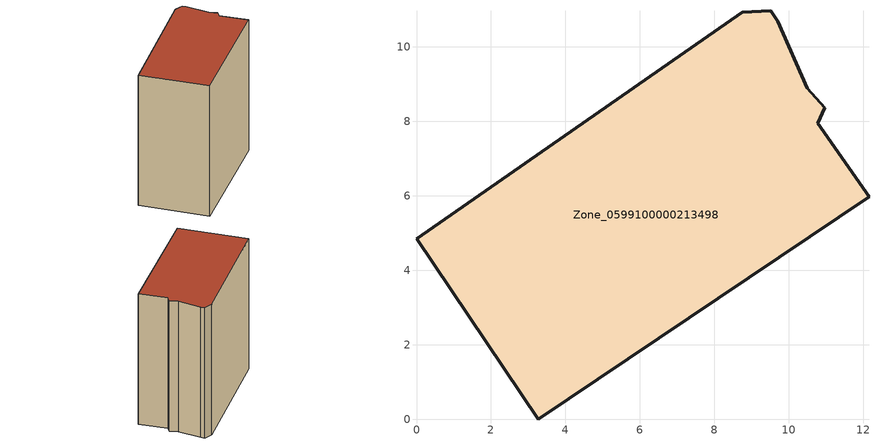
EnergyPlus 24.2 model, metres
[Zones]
Zone_0599100000213498
 floor ground (C_G): 10.49,8.89 10.97,8.36 10.78,7.95 12.15,5.97 3.27,0 0,4.85 8.75,10.93 9.51,10.97 9.7,10.69 z0
 wall outside (C_F): 3.27,0 12.15,5.97 10.78,7.95 10.97,8.36 10.49,8.89 9.7,10.69 9.51,10.97 8.75,10.93 0,4.85 3.27,0 z0:11.89
 roof outside (C_R): 10.97,8.36 10.49,8.89 9.7,10.69 9.51,10.97 8.75,10.93 0,4.85 3.27,0 12.15,5.97 10.78,7.95 z11.89
[BUILDING]
Pand.0599100000213498: North Axis=0; Terrain=City; Loads Convergence Tolerance Value=0.04; Temperature Convergence Tolerance Value=0.4; Solar Distribution=FullExterior; Maximum Number of Warmup Days=25; Minimum Number of Warmup Days=1
[Site:Location]
Rotterdam.The.Hague.AP_ZH_NLD Design_Conditions: Latitude=51.96; Longitude=4.45; Time Zone=1; Elevation=-4.5
[SITE:GROUNDTEMPERATURE:BUILDINGSURFACE]
18, 18, 18, 18, 18, 18, 18, 18, 18, 18, 18, 18
[MATERIAL] Thermal Absorptance=0.9; Solar Absorptance=0.7; Visible Absorptance=0.7
Name | Roughness | Thickness | Conductivity | Density | Specific Heat
G.TI.1946 | MediumSmooth | 0.15 | 1 | 540 | 1210
F.TI.1946 | Rough | 0.3 | 0.857143 | 1920 | 840
R.TI.1946 | MediumRough | 0.2 | 0.1 | 1500 | 1000
[CONSTRUCTION]
C_G: G.TI.1946
C_F: F.TI.1946
C_R: R.TI.1946
[ZONE]
Zone_0599100000213498: Type=1; Multiplier=1; Ceiling Height=Autocalculate; Volume=Autocalculate; Floor Area=autocalculate; Part of Total Floor Area=Yes
[ZONEINFILTRATION:DESIGNFLOWRATE]
Infil_Zone_0599100000213498: Zone or ZoneList or Space or SpaceList=Zone_0599100000213498; Schedule=AlwaysOn; Design Flow Rate Calculation Method=Flow/Area; Flow Rate per Floor Area=0.003; Constant Term Coefficient=1; Temperature Term Coefficient=0; Velocity Term Coefficient=0; Velocity Squared Term Coefficient=0
[HVACTEMPLATE:ZONE:IDEALLOADSAIRSYSTEM]
Zone_0599100000213498: Maximum Heating Supply Air Temperature=50; Minimum Cooling Supply Air Temperature=13; Maximum Heating Supply Air Humidity Ratio=0.0156; Minimum Cooling Supply Air Humidity Ratio=0.0077; Heating Limit=NoLimit; Cooling Limit=NoLimit; Dehumidification Control Type=ConstantSensibleHeatRatio; Cooling Sensible Heat Ratio=0.7; Dehumidification Setpoint=60; Humidification Control Type=None; Humidification Setpoint=30; Outdoor Air Method=None; Outdoor Air Flow Rate per Person=0.00944; Outdoor Air Flow Rate per Zone Floor Area=0; Outdoor Air Flow Rate per Zone=0; Demand Controlled Ventilation Type=None; Outdoor Air Economizer Type=NoEconomizer; Heat Recovery Type=None; Sensible Heat Recovery Effectiveness=0.7; Latent Heat Recovery Effectiveness=0.65
[ZONECONTROL:THERMOSTAT]
ThermostatControl_Zone_0599100000213498: Zone or ZoneList=Zone_0599100000213498; Control Type Schedule=DualSetpointControlType; Control 1=Thermostat_Zone_0599100000213498; Temperature Difference Between Cutout And Setpoint=0
[THERMOSTATSETPOINT:DUALSETPOINT]
Thermostat_Zone_0599100000213498: Heating Setpoint Temperature Schedule=HeatingSetpoint_Zone_0599100000213498; Cooling Setpoint Temperature Schedule=CoolingSetpoint_Zone_0599100000213498
[SCHEDULE:COMPACT]
HeatingSetpoint_Zone_0599100000213498: Through: 12/31, For: AllDays, Until: 24:00, 21
CoolingSetpoint_Zone_0599100000213498: Through: 12/31, For: AllDays, Until: 24:00, 24
DualSetpointControlType: Through: 12/31, For: AllDays, Until: 24:00, 4
AlwaysOn: Through: 12/31, For: AllDays, Until: 24:00, 1
